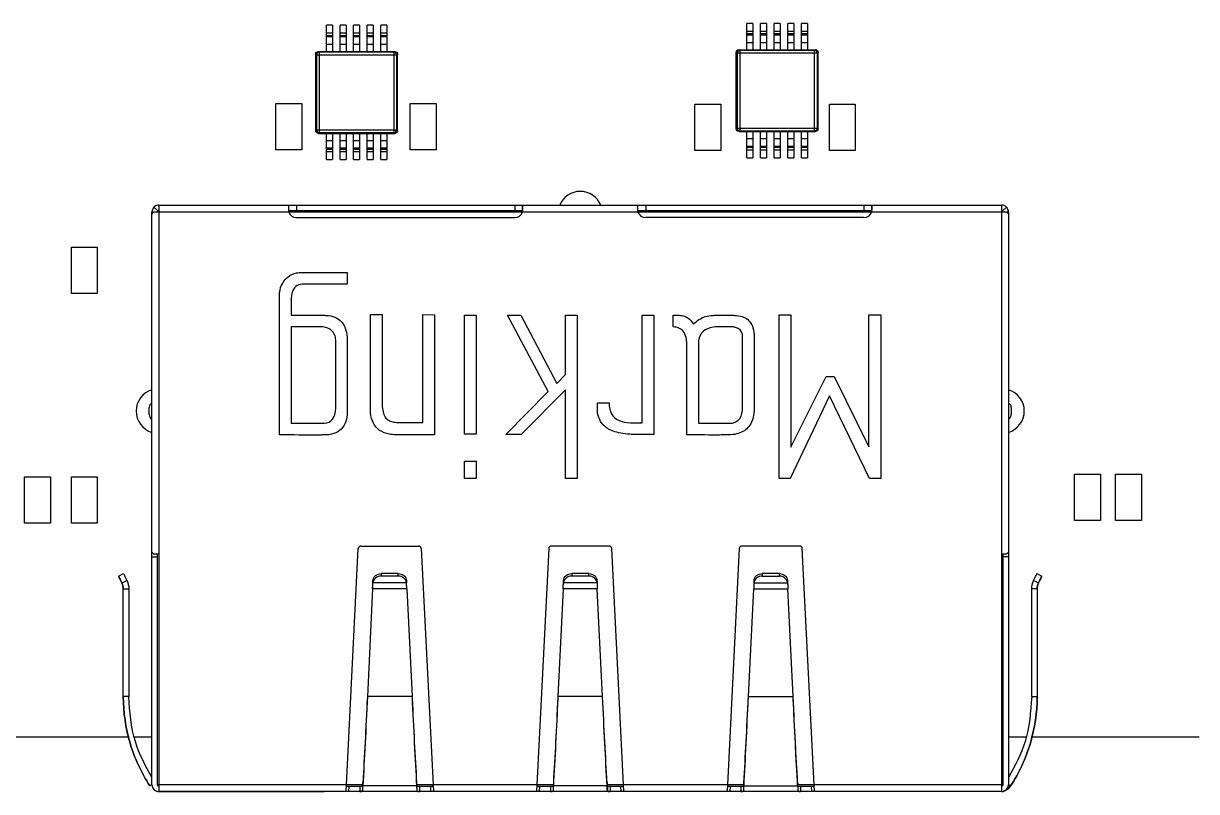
# Model space of a CAD drawing. Header units: millimetres. Extents: x 0 to 160, y -2 to 126.
# Drawn here: x 35.59 to 78.59, y -2 to 26.16 of the extents above; entities that cross this region are included whole.
import ezdxf

# ---------------------------------------------------------------- set-up
doc = ezdxf.new("R2010")
doc.units = ezdxf.units.MM

msp = doc.modelspace()

# ---------------------------------------------------------------- linework, layer by layer
at = {"color": 7, "linetype": 'Continuous', "lineweight": 25}
for p, q in [((46.693, 25.132), (46.693, 26.094)), ((46.913, 26.094), (46.693, 26.094)), ((46.913, 26.094), (46.913, 25.132)), ((47.193, 25.132), (47.193, 26.094)), ((47.413, 26.094), (47.193, 26.094)), ((47.413, 26.094), (47.413, 25.132)), ((47.693, 25.132), (47.693, 26.094)), ((47.913, 26.094), (47.693, 26.094)), ((47.913, 26.094), (47.913, 25.132)), ((48.193, 25.132), (48.193, 26.094)), ((48.413, 26.094), (48.193, 26.094)), ((48.413, 26.094), (48.413, 25.132)), ((48.693, 25.132), (48.693, 26.094)), ((48.913, 26.094), (48.693, 26.094)), ((48.913, 26.094), (48.913, 25.132)), ((62.111, 25.198), (62.111, 26.161)), ((62.331, 26.161), (62.111, 26.161)), ((62.331, 25.867), (62.111, 25.867)), ((62.331, 26.161), (62.331, 25.198)), ((62.611, 25.198), (62.611, 26.161)), ((62.831, 26.161), (62.611, 26.161)), ((62.831, 25.867), (62.611, 25.867)), ((62.831, 26.161), (62.831, 25.198)), ((63.111, 25.198), (63.111, 26.161)), ((63.331, 26.161), (63.111, 26.161)), ((63.331, 25.867), (63.111, 25.867)), ((63.331, 26.161), (63.331, 25.198)), ((63.611, 25.198), (63.611, 26.161)), ((63.831, 26.161), (63.611, 26.161)), ((63.831, 25.867), (63.611, 25.867)), ((63.831, 26.161), (63.831, 25.198)), ((64.111, 25.198), (64.111, 26.161)), ((64.331, 26.161), (64.111, 26.161)), ((64.331, 25.867), (64.111, 25.867)), ((64.331, 26.161), (64.331, 25.198)), ((46.913, 25.8), (46.693, 25.8)), ((46.913, 25.709), (46.693, 25.709)), ((46.693, 25.678), (46.913, 25.678)), ((46.693, 25.402), (46.913, 25.402)), ((47.413, 25.8), (47.193, 25.8)), ((47.413, 25.709), (47.193, 25.709)), ((47.193, 25.678), (47.413, 25.678)), ((47.193, 25.402), (47.413, 25.402)), ((47.913, 25.8), (47.693, 25.8)), ((47.913, 25.709), (47.693, 25.709)), ((47.693, 25.678), (47.913, 25.678)), ((47.693, 25.402), (47.913, 25.402)), ((48.413, 25.8), (48.193, 25.8)), ((48.413, 25.709), (48.193, 25.709)), ((48.193, 25.678), (48.413, 25.678)), ((48.193, 25.402), (48.413, 25.402)), ((48.913, 25.8), (48.693, 25.8)), ((48.913, 25.709), (48.693, 25.709)), ((48.693, 25.678), (48.913, 25.678)), ((48.693, 25.402), (48.913, 25.402)), ((62.331, 25.775), (62.111, 25.775)), ((62.111, 25.744), (62.331, 25.744)), ((62.111, 25.468), (62.331, 25.468)), ((62.831, 25.775), (62.611, 25.775)), ((62.611, 25.744), (62.831, 25.744)), ((62.611, 25.468), (62.831, 25.468)), ((63.331, 25.775), (63.111, 25.775)), ((63.111, 25.744), (63.331, 25.744)), ((63.111, 25.468), (63.331, 25.468)), ((63.831, 25.775), (63.611, 25.775)), ((63.611, 25.744), (63.831, 25.744)), ((63.611, 25.468), (63.831, 25.468)), ((64.331, 25.775), (64.111, 25.775)), ((64.111, 25.744), (64.331, 25.744)), ((64.111, 25.468), (64.331, 25.468)), ((46.303, 25.032), (46.331, 25.004)), ((46.303, 22.232), (46.303, 25.032)), ((49.275, 25.004), (46.331, 25.004)), ((46.331, 25.004), (46.331, 22.259)), ((46.402, 25.132), (46.43, 25.104)), ((46.403, 25.132), (49.203, 25.132)), ((46.43, 25.104), (46.43, 22.16)), ((49.175, 25.104), (46.43, 25.104)), ((49.203, 25.132), (49.175, 25.104)), ((49.175, 22.16), (49.175, 25.104)), ((49.303, 25.032), (49.275, 25.004)), ((49.275, 22.259), (49.275, 25.004)), ((49.303, 22.232), (49.303, 25.032)), ((61.721, 25.099), (61.749, 25.071)), ((61.721, 22.298), (61.721, 25.098)), ((64.693, 25.071), (61.749, 25.071)), ((61.749, 25.071), (61.749, 22.326)), ((61.82, 25.198), (61.848, 25.17)), ((61.821, 25.198), (64.621, 25.198)), ((61.848, 25.17), (61.848, 22.226)), ((64.593, 25.17), (61.848, 25.17)), ((64.621, 25.198), (64.593, 25.17)), ((64.593, 22.226), (64.593, 25.17)), ((64.721, 25.099), (64.693, 25.071)), ((64.693, 22.326), (64.693, 25.071)), ((64.721, 22.298), (64.721, 25.098)), ((44.839, 21.527), (44.839, 23.227)), ((44.839, 23.227), (45.789, 23.227)), ((45.789, 23.227), (45.789, 21.527)), ((49.766, 21.527), (49.766, 23.227)), ((49.766, 23.227), (50.716, 23.227)), ((50.716, 23.227), (50.716, 21.527)), ((60.206, 21.498), (60.206, 23.198)), ((60.206, 23.198), (61.156, 23.198)), ((61.156, 23.198), (61.156, 21.498)), ((65.134, 23.198), (66.084, 23.198)), ((65.134, 21.498), (65.134, 23.198)), ((66.084, 23.198), (66.084, 21.498)), ((46.303, 22.231), (46.331, 22.259)), ((46.331, 22.259), (49.275, 22.259)), ((46.402, 22.132), (46.43, 22.16)), ((46.403, 22.132), (49.203, 22.132)), ((46.43, 22.16), (49.175, 22.16)), ((46.693, 21.169), (46.693, 22.132)), ((46.913, 22.132), (46.913, 21.169)), ((47.193, 21.169), (47.193, 22.132)), ((47.413, 22.132), (47.413, 21.169)), ((47.693, 21.169), (47.693, 22.132)), ((47.913, 22.132), (47.913, 21.169)), ((48.193, 21.169), (48.193, 22.132)), ((48.413, 22.132), (48.413, 21.169)), ((48.693, 21.169), (48.693, 22.132)), ((48.913, 22.132), (48.913, 21.169)), ((49.203, 22.132), (49.175, 22.16)), ((49.303, 22.231), (49.275, 22.259)), ((61.721, 22.298), (61.749, 22.326)), ((61.749, 22.326), (64.693, 22.326)), ((61.82, 22.198), (61.848, 22.226)), ((61.821, 22.198), (64.621, 22.198)), ((61.848, 22.226), (64.593, 22.226)), ((62.111, 21.236), (62.111, 22.198)), ((62.331, 22.198), (62.331, 21.236)), ((62.611, 21.236), (62.611, 22.198)), ((62.831, 22.198), (62.831, 21.236)), ((63.111, 21.236), (63.111, 22.198)), ((63.331, 22.198), (63.331, 21.236)), ((63.611, 21.236), (63.611, 22.198)), ((63.831, 22.198), (63.831, 21.236)), ((64.111, 21.236), (64.111, 22.198)), ((64.331, 22.198), (64.331, 21.236)), ((64.621, 22.198), (64.593, 22.226)), ((64.721, 22.298), (64.693, 22.326)), ((45.789, 21.527), (44.839, 21.527)), ((46.913, 21.862), (46.693, 21.862)), ((46.913, 21.586), (46.693, 21.586)), ((46.693, 21.555), (46.913, 21.555)), ((47.413, 21.862), (47.193, 21.862)), ((47.413, 21.586), (47.193, 21.586)), ((47.193, 21.555), (47.413, 21.555)), ((47.913, 21.862), (47.693, 21.862)), ((47.913, 21.586), (47.693, 21.586)), ((47.693, 21.555), (47.913, 21.555)), ((48.413, 21.862), (48.193, 21.862)), ((48.413, 21.586), (48.193, 21.586)), ((48.193, 21.555), (48.413, 21.555)), ((48.913, 21.862), (48.693, 21.862)), ((48.913, 21.586), (48.693, 21.586)), ((48.693, 21.555), (48.913, 21.555)), ((50.716, 21.527), (49.766, 21.527)), ((62.331, 21.928), (62.111, 21.928)), ((62.331, 21.652), (62.111, 21.652)), ((62.111, 21.621), (62.331, 21.621)), ((62.111, 21.53), (62.331, 21.53)), ((62.831, 21.928), (62.611, 21.928)), ((62.831, 21.652), (62.611, 21.652)), ((62.611, 21.621), (62.831, 21.621)), ((62.611, 21.53), (62.831, 21.53)), ((63.331, 21.928), (63.111, 21.928)), ((63.331, 21.652), (63.111, 21.652)), ((63.111, 21.621), (63.331, 21.621)), ((63.111, 21.53), (63.331, 21.53)), ((63.831, 21.928), (63.611, 21.928)), ((63.831, 21.652), (63.611, 21.652)), ((63.611, 21.621), (63.831, 21.621)), ((63.611, 21.53), (63.831, 21.53)), ((64.331, 21.928), (64.111, 21.928)), ((64.331, 21.652), (64.111, 21.652)), ((64.111, 21.621), (64.331, 21.621)), ((64.111, 21.53), (64.331, 21.53)), ((46.693, 21.463), (46.913, 21.463)), ((46.693, 21.169), (46.913, 21.169)), ((47.193, 21.463), (47.413, 21.463)), ((47.193, 21.169), (47.413, 21.169)), ((47.693, 21.463), (47.913, 21.463)), ((47.693, 21.169), (47.913, 21.169)), ((48.193, 21.463), (48.413, 21.463)), ((48.193, 21.169), (48.413, 21.169)), ((48.693, 21.463), (48.913, 21.463)), ((48.693, 21.169), (48.913, 21.169)), ((61.156, 21.498), (60.206, 21.498)), ((62.111, 21.236), (62.331, 21.236)), ((62.611, 21.236), (62.831, 21.236)), ((63.111, 21.236), (63.331, 21.236)), ((63.611, 21.236), (63.831, 21.236)), ((64.111, 21.236), (64.331, 21.236)), ((66.084, 21.498), (65.134, 21.498)), ((40.373, 19.427), (40.515, 19.285)), ((40.55, 19.5), (40.55, -2)), ((40.55, 19.5), (71.45, 19.5)), ((45.314, 19.3), (45.314, 19.5)), ((45.6, 19.5), (45.6, 19.3)), ((53.6, 19.5), (53.6, 19.3)), ((53.886, 19.3), (53.886, 19.5)), ((58.114, 19.3), (58.114, 19.5)), ((58.4, 19.5), (58.4, 19.3)), ((66.4, 19.5), (66.4, 19.3)), ((66.686, 19.3), (66.686, 19.5)), ((71.45, -2), (71.45, 19.5)), ((71.485, 19.285), (71.627, 19.427)), ((40.3, 19.25), (71.7, 19.25)), ((40.3, -1.75), (40.3, 19.25)), ((45.309, 19.3), (53.892, 19.3)), ((45.6, 19.041), (53.6, 19.041)), ((58.109, 19.3), (66.685, 19.3)), ((66.4, 19.041), (58.4, 19.041)), ((71.7, 19.25), (71.7, -1.75)), ((37.346, 16.256), (37.346, 17.956)), ((37.346, 17.956), (38.296, 17.956)), ((38.296, 17.956), (38.296, 16.256)), ((47.461, 17.027), (47.461, 16.605)), ((45.811, 16.605), (45.686, 16.582)), ((47.461, 16.605), (45.811, 16.605)), ((38.296, 16.256), (37.346, 16.256)), ((44.976, 11.073), (44.976, 16.197)), ((48.31, 15.492), (48.737, 15.492)), ((50.225, 15.492), (50.652, 15.483)), ((50.225, 11.532), (50.225, 15.492)), ((50.652, 15.483), (50.652, 11.073)), ((51.76, 15.46), (52.186, 15.46)), ((51.76, 11.101), (51.76, 15.46)), ((52.186, 15.46), (52.186, 11.101)), ((53.336, 15.46), (53.818, 15.46)), ((54.82, 12.664), (53.336, 15.46)), ((53.818, 15.46), (55.14, 12.965)), ((55.46, 15.46), (55.882, 15.46)), ((55.46, 13.285), (55.46, 15.46)), ((55.882, 15.46), (55.882, 9.473)), ((58.27, 15.46), (58.696, 15.46)), ((58.27, 11.518), (58.27, 15.46)), ((58.696, 15.46), (58.696, 11.092)), ((59.401, 15.033), (59.401, 15.46)), ((63.291, 15.473), (63.718, 15.473)), ((63.291, 9.473), (63.291, 15.473)), ((63.718, 15.473), (63.718, 10.628)), ((66.584, 15.473), (67.024, 15.473)), ((66.584, 10.633), (66.584, 15.473)), ((67.024, 15.473), (67.024, 9.473)), ((45.407, 15.033), (45.407, 11.5)), ((60.333, 14.416), (60.333, 11.5)), ((55.14, 12.965), (55.46, 13.285)), ((63.718, 10.628), (65.012, 13.211)), ((65.012, 13.211), (65.304, 13.211)), ((65.304, 13.211), (66.584, 10.633)), ((53.276, 11.092), (54.82, 12.664)), ((55.46, 12.728), (53.832, 11.092)), ((55.46, 9.473), (55.46, 12.728)), ((65.137, 12.511), (63.695, 9.483)), ((66.607, 9.473), (65.137, 12.511)), ((40.2, 11.823), (40.2, 12.077)), ((56.638, 12.246), (57.06, 12.246)), ((56.638, 11.871), (56.638, 12.246)), ((71.8, 12.077), (71.8, 11.823)), ((52.186, 11.101), (51.76, 11.101)), ((53.832, 11.092), (53.276, 11.092)), ((51.76, 10.109), (52.186, 10.109)), ((51.76, 9.473), (51.76, 10.109)), ((52.186, 10.109), (52.186, 9.473)), ((35.625, 9.537), (36.575, 9.537)), ((35.625, 7.837), (35.625, 9.537)), ((36.575, 9.537), (36.575, 7.837)), ((37.346, 7.837), (37.346, 9.537)), ((37.346, 9.537), (38.296, 9.537)), ((38.296, 9.537), (38.296, 7.837)), ((52.186, 9.473), (51.76, 9.473)), ((55.882, 9.473), (55.46, 9.473)), ((63.695, 9.483), (63.291, 9.473)), ((67.024, 9.473), (66.607, 9.473)), ((74.125, 7.938), (74.125, 9.638)), ((74.125, 9.638), (75.075, 9.638)), ((75.075, 9.638), (75.075, 7.938)), ((75.623, 7.938), (75.623, 9.638)), ((75.623, 9.638), (76.573, 9.638)), ((76.573, 9.638), (76.573, 7.938)), ((36.575, 7.837), (35.625, 7.837)), ((38.296, 7.837), (37.346, 7.837)), ((75.075, 7.938), (74.125, 7.938)), ((76.573, 7.938), (75.623, 7.938)), ((47.415, -1.995), (47.86, 6.905)), ((47.96, 7), (50.07, 7)), ((50.17, 6.905), (50.615, -1.995)), ((54.845, 6.905), (54.4, -1.995)), ((57.055, 7), (54.945, 7)), ((57.6, -1.995), (57.155, 6.905)), ((61.83, 6.905), (61.385, -1.995)), ((64.04, 7), (61.93, 7)), ((64.585, -1.995), (64.14, 6.905)), ((40.3, 6.609), (40.5, 6.609)), ((40.55, 6.7), (40.373, 6.7)), ((40.5, -1.75), (40.5, 6.7)), ((71.627, 6.7), (71.45, 6.7)), ((71.5, -1.75), (71.5, 6.7)), ((71.7, 6.609), (71.5, 6.609)), ((39.077, 5.901), (39.256, 5.989)), ((39.077, 5.901), (39.077, 5.901)), ((39.199, 5.649), (39.199, 5.649)), ((39.199, 5.649), (39.199, 5.649)), ((49.629, 5.649), (48.401, 5.649)), ((49.329, 5.989), (48.701, 5.989)), ((49.329, 5.901), (48.701, 5.901)), ((56.614, 5.649), (55.386, 5.649)), ((56.314, 5.989), (55.686, 5.989)), ((56.314, 5.901), (55.686, 5.901)), ((62.371, 5.649), (63.599, 5.649)), ((63.299, 5.989), (62.671, 5.989)), ((62.671, 5.901), (63.299, 5.901)), ((72.744, 5.989), (72.923, 5.901)), ((72.801, 5.649), (72.801, 5.649)), ((72.801, 5.649), (72.801, 5.649)), ((72.923, 5.901), (72.923, 5.901)), ((39.25, 5.43), (39.45, 5.43)), ((39.25, 1.48), (39.25, 5.43)), ((39.45, 5.43), (39.45, 1.48)), ((48.389, 5.43), (48.196, 1.48)), ((49.641, 5.43), (48.389, 5.43)), ((49.641, 5.43), (49.834, 1.48)), ((55.374, 5.43), (55.181, 1.48)), ((56.626, 5.43), (55.374, 5.43)), ((56.819, 1.48), (56.626, 5.43)), ((62.166, 1.48), (62.359, 5.43)), ((62.359, 5.43), (63.611, 5.43)), ((63.804, 1.48), (63.611, 5.43)), ((72.55, 1.48), (72.55, 5.43)), ((72.75, 5.43), (72.55, 5.43)), ((72.75, 5.43), (72.75, 1.48)), ((39.45, 1.48), (39.25, 1.48)), ((49.834, 1.48), (48.196, 1.48)), ((56.819, 1.48), (55.181, 1.48)), ((62.166, 1.48), (63.804, 1.48)), ((72.55, 1.48), (72.75, 1.48)), ((33.818, 0), (39.465, 0)), ((39.665, 0), (40.3, 0)), ((71.7, 0), (72.335, 0)), ((72.535, 0), (78.69, 0)), ((48.03, -1.686), (48.03, -1.796)), ((50, -1.686), (50, -1.796)), ((55.015, -1.686), (55.015, -1.796)), ((56.985, -1.686), (56.985, -1.796)), ((62, -1.686), (62, -1.796)), ((63.97, -1.686), (63.97, -1.796)), ((40.3, -1.746), (40.223, -1.796)), ((40.223, -1.796), (40.223, -1.796)), ((48.025, -1.75), (40.5, -1.75)), ((71.45, -2), (40.55, -2)), ((40.55, -2), (46.615, -2)), ((47.438, -1.8), (48.012, -1.8)), ((47.515, -2), (47.525, -1.8)), ((47.92, -1.8), (47.92, -2)), ((48.02, -1.793), (48.02, -1.98)), ((50, -1.796), (48.03, -1.796)), ((55.01, -1.75), (50.005, -1.75)), ((50.01, -1.793), (50.01, -1.98)), ((50.018, -1.8), (50.592, -1.8)), ((50.11, -1.8), (50.11, -2)), ((50.505, -1.8), (50.515, -2)), ((60.585, -2), (51.415, -2)), ((54.423, -1.8), (54.997, -1.8)), ((54.51, -1.8), (54.5, -2)), ((54.905, -1.8), (54.905, -2)), ((55.005, -1.793), (55.005, -1.98)), ((56.985, -1.796), (55.015, -1.796)), ((61.995, -1.75), (56.99, -1.75)), ((56.995, -1.793), (56.995, -1.98)), ((57.003, -1.8), (57.577, -1.8)), ((57.095, -1.8), (57.095, -2)), ((57.5, -2), (57.49, -1.8)), ((61.408, -1.8), (61.982, -1.8)), ((61.495, -1.8), (61.485, -2)), ((61.89, -1.8), (61.89, -2)), ((61.99, -1.793), (61.99, -1.98)), ((62, -1.796), (63.97, -1.796)), ((71.5, -1.75), (63.975, -1.75)), ((63.98, -1.793), (63.98, -1.98)), ((63.988, -1.8), (64.562, -1.8)), ((64.08, -1.8), (64.08, -2)), ((64.485, -2), (64.475, -1.8)), ((71.45, -2), (65.385, -2)), ((71.7, -1.746), (71.777, -1.796)), ((71.777, -1.796), (71.777, -1.796))]:
    msp.add_line(p, q, dxfattribs=at)
at = {"color": 7, "linetype": 'Continuous', "lineweight": 25, "flags": 128}
for points in [[(48.701, 5.989), (48.701, 5.94), (48.701, 5.901)], [(49.329, 5.901), (49.329, 5.95), (49.329, 5.989)], [(55.686, 5.989), (55.686, 5.94), (55.686, 5.901)], [(56.314, 5.901), (56.314, 5.95), (56.314, 5.989)], [(62.671, 5.989), (62.671, 5.94), (62.671, 5.901)], [(63.299, 5.901), (63.299, 5.95), (63.299, 5.989)]]:
    msp.add_lwpolyline(points, dxfattribs=at)
at = {"color": 7, "linetype": 'Continuous', "lineweight": 25}
for centre, radius, start, end in [((46.431, 25.003), 0.101, 90.5081, 179.4919), ((49.174, 25.003), 0.101, 0.5081, 89.4919), ((61.849, 25.07), 0.101, 90.5081, 179.4919), ((64.592, 25.07), 0.101, 0.5081, 89.4919), ((46.431, 22.26), 0.101, 180.5081, 269.4919), ((49.174, 22.26), 0.101, 270.5081, 359.4919), ((61.849, 22.327), 0.101, 180.5081, 269.4919), ((64.592, 22.327), 0.101, 270.5081, 359.4919), ((56, 19.19), 0.815, 22.3632, 157.6368), ((40.55, 19.25), 0.25, 90, 135), ((71.45, 19.25), 0.25, 45, 90), ((40.55, 19.25), 0.05, 90, 180), ((40.55, 19.25), 0.05, 90, 135), ((45.6, 19.341), 0.3, 197.6792, 270), ((53.6, 19.341), 0.3, 270, 342.3208), ((58.4, 19.341), 0.3, 197.6792, 270), ((66.4, 19.341), 0.3, 270, 342.3208), ((71.45, 19.25), 0.05, 45, 90), ((71.45, 19.25), 0.05, 0, 90), ((40.535, 11.95), 0.815, 106.7513, 253.2487), ((71.465, 11.95), 0.815, 286.7662, 73.2338), ((40.4, 12.077), 0.2, 120, 180), ((71.6, 12.077), 0.2, 0, 60), ((40.4, 11.823), 0.2, 180, 240), ((40.4, 11.823), 0.2, 180, 240), ((71.6, 11.823), 0.2, 300, 0), ((71.6, 11.823), 0.2, 300, 0), ((47.96, 6.9), 0.1, 90, 177.1376), ((47.96, 6.9), 0.1, 90, 177.1376), ((50.07, 6.9), 0.1, 2.8624, 90), ((50.07, 6.9), 0.1, 2.8624, 90), ((54.945, 6.9), 0.1, 90, 177.1376), ((54.945, 6.9), 0.1, 90, 177.1376), ((57.055, 6.9), 0.1, 2.8624, 90), ((57.055, 6.9), 0.1, 2.8624, 90), ((61.93, 6.9), 0.1, 90, 177.1376), ((61.93, 6.9), 0.1, 90, 177.1376), ((64.04, 6.9), 0.1, 2.8624, 90), ((64.04, 6.9), 0.1, 2.8624, 90), ((40.55, -1.75), 0.25, 180, 258.463), ((40.55, -1.75), 0.25, 180, 270), ((40.55, -1.75), 0.05, 180, 270), ((71.45, -1.75), 0.25, 270, 0), ((71.45, -1.75), 0.05, 270, 0), ((71.45, -1.75), 0.25, 281.537, 0)]:
    msp.add_arc(centre, radius, start, end, dxfattribs=at)
for points, knots in [([(46.303, 25.032), (46.303, 25.058), (46.314, 25.084), (46.35, 25.121), (46.376, 25.132), (46.402, 25.132)], [0, 0, 0, 0, 0.5, 0.5, 1, 1, 1, 1]), ([(49.203, 25.132), (49.229, 25.132), (49.255, 25.121), (49.292, 25.084), (49.303, 25.058), (49.303, 25.032)], [0, 0, 0, 0, 0.5, 0.5, 1, 1, 1, 1]), ([(61.721, 25.099), (61.721, 25.125), (61.731, 25.151), (61.768, 25.187), (61.794, 25.198), (61.82, 25.198)], [0, 0, 0, 0, 0.5, 0.5, 1, 1, 1, 1]), ([(64.621, 25.198), (64.647, 25.198), (64.673, 25.187), (64.71, 25.151), (64.721, 25.125), (64.721, 25.099)], [0, 0, 0, 0, 0.5, 0.5, 1, 1, 1, 1]), ([(46.402, 22.132), (46.376, 22.132), (46.35, 22.143), (46.314, 22.179), (46.303, 22.205), (46.303, 22.231)], [0, 0, 0, 0, 0.5, 0.5, 1, 1, 1, 1]), ([(49.303, 22.231), (49.303, 22.205), (49.292, 22.179), (49.255, 22.143), (49.229, 22.132), (49.203, 22.132)], [0, 0, 0, 0, 0.5, 0.5, 1, 1, 1, 1]), ([(61.82, 22.198), (61.794, 22.198), (61.768, 22.209), (61.731, 22.246), (61.721, 22.272), (61.721, 22.298)], [0, 0, 0, 0, 0.5, 0.5, 1, 1, 1, 1]), ([(64.721, 22.298), (64.721, 22.272), (64.71, 22.246), (64.673, 22.209), (64.647, 22.198), (64.621, 22.198)], [0, 0, 0, 0, 0.5, 0.5, 1, 1, 1, 1]), ([(45.314, 19.5), (45.305, 19.5), (45.3, 19.474), (45.3, 19.38), (45.305, 19.314), (45.314, 19.25)], [0, 0, 0, 0, 0.5, 0.5, 1, 1, 1, 1]), ([(53.886, 19.25), (53.895, 19.314), (53.9, 19.38), (53.9, 19.474), (53.895, 19.5), (53.886, 19.5)], [0, 0, 0, 0, 0.5, 0.5, 1, 1, 1, 1]), ([(58.114, 19.5), (58.105, 19.5), (58.1, 19.474), (58.1, 19.38), (58.105, 19.314), (58.114, 19.25)], [0, 0, 0, 0, 0.5, 0.5, 1, 1, 1, 1]), ([(66.686, 19.25), (66.695, 19.314), (66.7, 19.38), (66.7, 19.474), (66.695, 19.5), (66.686, 19.5)], [0, 0, 0, 0, 0.5, 0.5, 1, 1, 1, 1]), ([(44.976, 16.197), (44.976, 16.328), (45.012, 16.509), (45.106, 16.67), (45.183, 16.772), (45.228, 16.821), (45.37, 16.941), (45.478, 16.991), (45.659, 17.025), (45.725, 17.027), (45.849, 17.027), (46.407, 17.027), (46.965, 17.027), (47.461, 17.027)], [0, 0, 0, 0, 0.125, 0.1875, 0.1875, 0.25, 0.25, 0.375, 0.375, 0.4375, 0.4375, 0.5, 1, 1, 1, 1]), ([(44.976, 16.197), (44.976, 16.328), (45.012, 16.509), (45.106, 16.67), (45.183, 16.772), (45.228, 16.821), (45.37, 16.941), (45.478, 16.991), (45.659, 17.025), (45.725, 17.027), (45.849, 17.027), (46.407, 17.027), (46.965, 17.027), (47.461, 17.027)], [0, 0, 0, 0, 0.125, 0.1875, 0.1875, 0.25, 0.25, 0.375, 0.375, 0.4375, 0.4375, 0.5, 1, 1, 1, 1]), ([(45.686, 16.582), (45.512, 16.51), (45.416, 16.345), (45.398, 16.061), (45.398, 16.024), (45.398, 15.973), (45.398, 15.896), (45.398, 15.716), (45.398, 15.562), (45.398, 15.46)], [0, 0, 0, 0, 0.5, 0.5, 0.5625, 0.5625, 0.625, 0.75, 1, 1, 1, 1]), ([(50.652, 11.073), (50.385, 11.073), (49.986, 11.073), (49.553, 11.073), (49.378, 11.073), (49.336, 11.073), (49.32, 11.073), (49.308, 11.073), (49.276, 11.074), (49.172, 11.077), (48.773, 11.122), (48.428, 11.357), (48.319, 11.768), (48.31, 11.956), (48.31, 12.014), (48.31, 12.03), (48.31, 12.064), (48.31, 12.147), (48.31, 13.295), (48.31, 14.427), (48.31, 15.492)], [0, 0, 0, 0, 0.125, 0.1875, 0.203125, 0.207031, 0.207031, 0.210938, 0.210938, 0.21875, 0.25, 0.375, 0.4375, 0.453125, 0.453125, 0.460938, 0.460938, 0.46875, 0.5, 1, 1, 1, 1]), ([(48.737, 15.492), (48.737, 14.854), (48.737, 13.897), (48.737, 12.86), (48.737, 12.421), (48.737, 12.301), (48.737, 12.251), (48.737, 12.237), (48.737, 12.212), (48.738, 12.175), (48.75, 11.948), (48.801, 11.787), (48.876, 11.69)], [0, 0, 0, 0, 0.5, 0.75, 0.8125, 0.84375, 0.84375, 0.851563, 0.851563, 0.859375, 0.875, 1, 1, 1, 1]), ([(45.398, 15.46), (45.61, 15.46), (45.927, 15.46), (46.297, 15.46), (46.482, 15.46), (46.562, 15.46), (46.601, 15.46), (46.615, 15.46), (46.647, 15.459), (46.914, 15.451), (47.161, 15.347), (47.316, 15.133), (47.347, 15.076), (47.356, 15.058), (47.357, 15.056), (47.361, 15.048), (47.37, 15.028), (47.408, 14.932), (47.441, 14.79), (47.461, 14.643)], [0, 0, 0, 0, 0.25, 0.375, 0.4375, 0.46875, 0.46875, 0.484375, 0.484375, 0.5, 0.75, 0.8125, 0.828125, 0.828125, 0.835938, 0.835938, 0.84375, 0.875, 1, 1, 1, 1]), ([(45.398, 15.46), (45.61, 15.46), (45.927, 15.46), (46.297, 15.46), (46.482, 15.46), (46.562, 15.46), (46.601, 15.46), (46.615, 15.46), (46.647, 15.459), (46.914, 15.451), (47.161, 15.347), (47.316, 15.133), (47.347, 15.076), (47.356, 15.058), (47.357, 15.056), (47.361, 15.048), (47.37, 15.028), (47.408, 14.932), (47.441, 14.79), (47.461, 14.643)], [0, 0, 0, 0, 0.25, 0.375, 0.4375, 0.46875, 0.46875, 0.484375, 0.484375, 0.5, 0.75, 0.8125, 0.828125, 0.828125, 0.835938, 0.835938, 0.84375, 0.875, 1, 1, 1, 1]), ([(59.401, 15.46), (59.475, 15.46), (59.548, 15.46), (59.658, 15.46), (59.693, 15.459), (59.759, 15.449), (59.921, 15.408), (60.06, 15.283), (60.157, 15.13)], [0, 0, 0, 0, 0.25, 0.25, 0.375, 0.375, 0.5, 1, 1, 1, 1]), ([(59.401, 15.46), (59.475, 15.46), (59.548, 15.46), (59.658, 15.46), (59.693, 15.459), (59.759, 15.449), (59.921, 15.408), (60.06, 15.283), (60.157, 15.13)], [0, 0, 0, 0, 0.25, 0.25, 0.375, 0.375, 0.5, 1, 1, 1, 1]), ([(60.157, 15.13), (60.276, 15.266), (60.489, 15.408), (60.757, 15.454), (60.877, 15.459), (60.902, 15.46), (60.947, 15.46), (61.013, 15.46), (61.168, 15.46), (61.345, 15.46), (61.478, 15.46), (61.567, 15.46), (61.608, 15.46), (61.863, 15.455), (62.185, 15.35), (62.351, 15.017), (62.376, 14.746), (62.378, 14.676), (62.378, 14.648), (62.378, 14.636), (62.378, 14.603), (62.378, 14.492), (62.378, 14.027), (62.378, 13.23), (62.378, 12.499), (62.378, 12.122), (62.378, 12.078), (62.378, 12.049), (62.375, 11.968), (62.364, 11.814), (62.29, 11.502), (62.052, 11.194), (61.699, 11.086), (61.467, 11.074), (61.428, 11.073), (61.413, 11.073), (61.39, 11.073), (61.335, 11.073), (61.191, 11.072), (60.704, 11.071), (60.261, 11.073), (59.907, 11.073)], [0, 0, 0, 0, 0.0625, 0.09375, 0.09375, 0.101563, 0.101563, 0.109375, 0.125, 0.15625, 0.171875, 0.171875, 0.1875, 0.1875, 0.25, 0.3125, 0.328125, 0.332031, 0.332031, 0.335937, 0.335937, 0.34375, 0.375, 0.5, 0.625, 0.632812, 0.632812, 0.640625, 0.640625, 0.65625, 0.6875, 0.75, 0.8125, 0.820312, 0.820312, 0.824219, 0.824219, 0.828125, 0.84375, 0.875, 1, 1, 1, 1]), ([(47.461, 14.643), (47.461, 14.166), (47.461, 13.45), (47.461, 12.615), (47.461, 12.227), (47.461, 12.063), (47.461, 12.011), (47.461, 11.989), (47.461, 11.974), (47.461, 11.964), (47.461, 11.88), (47.435, 11.527), (47.24, 11.204), (46.911, 11.099), (46.72, 11.075), (46.647, 11.073), (46.527, 11.072), (45.99, 11.069), (45.453, 11.073), (44.976, 11.073)], [0, 0, 0, 0, 0.25, 0.375, 0.4375, 0.453125, 0.460937, 0.464844, 0.464844, 0.46875, 0.46875, 0.5, 0.625, 0.6875, 0.6875, 0.71875, 0.71875, 0.75, 1, 1, 1, 1]), ([(45.407, 11.5), (45.673, 11.5), (46.006, 11.5), (46.371, 11.5), (46.488, 11.5), (46.538, 11.5), (46.571, 11.5), (46.59, 11.5), (46.747, 11.511), (46.956, 11.613), (47.031, 11.881), (47.035, 12.068), (47.035, 12.082), (47.035, 12.099), (47.035, 12.123), (47.035, 12.182), (47.035, 12.298), (47.035, 12.664), (47.035, 13.262), (47.035, 13.927), (47.035, 14.326), (47.035, 14.492), (47.035, 14.523), (47.034, 14.596), (47.023, 14.7), (46.982, 14.788), (46.903, 14.89), (46.85, 14.934), (46.739, 14.998), (46.678, 15.019), (46.576, 15.032), (46.539, 15.033), (46.472, 15.033), (46.372, 15.033), (46.006, 15.033), (45.674, 15.033), (45.407, 15.033)], [0, 0, 0, 0, 0.125, 0.15625, 0.171875, 0.179688, 0.179688, 0.1875, 0.1875, 0.25, 0.3125, 0.3125, 0.316406, 0.316406, 0.320312, 0.328125, 0.34375, 0.375, 0.5, 0.625, 0.6875, 0.6875, 0.703125, 0.703125, 0.71875, 0.75, 0.75, 0.78125, 0.78125, 0.8125, 0.8125, 0.828125, 0.828125, 0.84375, 0.875, 1, 1, 1, 1]), ([(59.907, 11.073), (59.907, 11.781), (59.907, 12.843), (59.907, 13.905), (59.907, 14.304), (59.907, 14.342), (59.905, 14.462), (59.891, 14.63), (59.792, 14.93), (59.589, 15.033), (59.401, 15.033)], [0, 0, 0, 0, 0.5, 0.75, 0.75, 0.78125, 0.78125, 0.8125, 0.875, 1, 1, 1, 1]), ([(60.333, 11.5), (60.616, 11.5), (60.969, 11.5), (61.322, 11.5), (61.411, 11.5), (61.43, 11.5), (61.47, 11.501), (61.53, 11.504), (61.726, 11.54), (61.89, 11.68), (61.945, 11.914), (61.951, 12.021), (61.951, 12.054), (61.951, 12.067), (61.951, 12.084), (61.951, 12.128), (61.951, 12.314), (61.951, 12.773), (61.951, 13.48), (61.951, 14.116), (61.951, 14.504), (61.951, 14.61), (61.951, 14.681), (61.95, 14.721), (61.92, 14.895), (61.814, 15.005), (61.613, 15.034), (61.546, 15.037), (61.521, 15.038), (61.486, 15.038), (61.397, 15.038), (61.274, 15.038), (61.15, 15.038), (61.097, 15.038), (61.062, 15.038), (61.035, 15.037), (60.922, 15.033), (60.514, 14.979), (60.333, 14.733), (60.333, 14.416)], [0, 0, 0, 0, 0.125, 0.15625, 0.15625, 0.164062, 0.164062, 0.171875, 0.1875, 0.25, 0.28125, 0.289062, 0.289062, 0.292969, 0.292969, 0.296875, 0.3125, 0.375, 0.5, 0.625, 0.65625, 0.671875, 0.671875, 0.6875, 0.6875, 0.75, 0.765625, 0.765625, 0.773437, 0.773437, 0.78125, 0.8125, 0.828125, 0.835937, 0.835937, 0.84375, 0.84375, 0.875, 1, 1, 1, 1]), ([(57.06, 12.246), (57.06, 11.934), (57.234, 11.617), (57.679, 11.523), (57.866, 11.519), (57.888, 11.518), (57.902, 11.518), (57.927, 11.518), (57.979, 11.518), (58.099, 11.518), (58.201, 11.518), (58.27, 11.518)], [0, 0, 0, 0, 0.5, 0.75, 0.765625, 0.765625, 0.78125, 0.78125, 0.8125, 0.875, 1, 1, 1, 1]), ([(57.06, 12.246), (57.06, 11.934), (57.234, 11.617), (57.679, 11.523), (57.866, 11.519), (57.888, 11.518), (57.902, 11.518), (57.927, 11.518), (57.979, 11.518), (58.099, 11.518), (58.201, 11.518), (58.27, 11.518)], [0, 0, 0, 0, 0.5, 0.75, 0.765625, 0.765625, 0.78125, 0.78125, 0.8125, 0.875, 1, 1, 1, 1]), ([(48.876, 11.69), (48.947, 11.615), (49.068, 11.552), (49.228, 11.535), (49.279, 11.532), (49.298, 11.532), (49.327, 11.532), (49.399, 11.532), (49.704, 11.532), (49.993, 11.532), (50.225, 11.532)], [0, 0, 0, 0, 0.25, 0.3125, 0.3125, 0.34375, 0.34375, 0.375, 0.5, 1, 1, 1, 1]), ([(48.876, 11.69), (48.947, 11.615), (49.068, 11.552), (49.228, 11.535), (49.279, 11.532), (49.298, 11.532), (49.327, 11.532), (49.399, 11.532), (49.704, 11.532), (49.993, 11.532), (50.225, 11.532)], [0, 0, 0, 0, 0.25, 0.3125, 0.3125, 0.34375, 0.34375, 0.375, 0.5, 1, 1, 1, 1]), ([(58.696, 11.092), (58.495, 11.092), (58.281, 11.092), (58.067, 11.092), (58.048, 11.092), (58.038, 11.092), (58.022, 11.092), (57.981, 11.092), (57.877, 11.094), (57.665, 11.107), (57.398, 11.147), (57.179, 11.216), (57.05, 11.28), (57, 11.311), (56.968, 11.333), (56.953, 11.343), (56.785, 11.473), (56.687, 11.641), (56.638, 11.871)], [0, 0, 0, 0, 0.25, 0.265625, 0.265625, 0.273437, 0.273437, 0.28125, 0.3125, 0.375, 0.5, 0.625, 0.6875, 0.71875, 0.71875, 0.75, 0.75, 1, 1, 1, 1]), ([(39.199, 5.649), (39.166, 5.717), (39.135, 5.782), (39.09, 5.874), (39.077, 5.901), (39.077, 5.901)], [0, 0, 0, 0, 0.5, 0.5, 1, 1, 1, 1]), ([(39.077, 5.901), (39.077, 5.901), (39.09, 5.874), (39.135, 5.782), (39.166, 5.717), (39.199, 5.649)], [0, 0, 0, 0, 0.5, 0.5, 1, 1, 1, 1]), ([(39.256, 5.989), (39.256, 5.989), (39.269, 5.962), (39.314, 5.87), (39.346, 5.805), (39.379, 5.737)], [0, 0, 0, 0, 0.5, 0.5, 1, 1, 1, 1]), ([(48.389, 5.439), (48.391, 5.488), (48.395, 5.588), (48.399, 5.682), (48.401, 5.73)], [0, 0, 0, 0, 0.485669, 1, 1, 1, 1]), ([(48.401, 5.737), (48.407, 5.805), (48.441, 5.87), (48.551, 5.962), (48.625, 5.989), (48.701, 5.989)], [0, 0, 0, 0, 0.5, 0.5, 1, 1, 1, 1]), ([(48.701, 5.901), (48.625, 5.901), (48.551, 5.874), (48.441, 5.782), (48.406, 5.717), (48.401, 5.649)], [0, 0, 0, 0, 0.5, 0.5, 1, 1, 1, 1]), ([(49.329, 5.989), (49.405, 5.989), (49.479, 5.962), (49.589, 5.87), (49.624, 5.805), (49.629, 5.737)], [0, 0, 0, 0, 0.5, 0.5, 1, 1, 1, 1]), ([(49.629, 5.649), (49.624, 5.717), (49.589, 5.782), (49.48, 5.874), (49.405, 5.901), (49.329, 5.901)], [0, 0, 0, 0, 0.5, 0.5, 1, 1, 1, 1]), ([(49.641, 5.439), (49.639, 5.488), (49.635, 5.588), (49.631, 5.682), (49.629, 5.73)], [0, 0, 0, 0, 0.485669, 1, 1, 1, 1]), ([(55.374, 5.439), (55.376, 5.488), (55.38, 5.588), (55.384, 5.682), (55.386, 5.73)], [0, 0, 0, 0, 0.485669, 1, 1, 1, 1]), ([(55.386, 5.737), (55.392, 5.805), (55.426, 5.87), (55.536, 5.962), (55.61, 5.989), (55.686, 5.989)], [0, 0, 0, 0, 0.5, 0.5, 1, 1, 1, 1]), ([(55.686, 5.901), (55.61, 5.901), (55.536, 5.874), (55.426, 5.782), (55.391, 5.717), (55.386, 5.649)], [0, 0, 0, 0, 0.5, 0.5, 1, 1, 1, 1]), ([(56.314, 5.989), (56.39, 5.989), (56.464, 5.962), (56.574, 5.87), (56.609, 5.805), (56.614, 5.737)], [0, 0, 0, 0, 0.5, 0.5, 1, 1, 1, 1]), ([(56.614, 5.649), (56.609, 5.717), (56.574, 5.782), (56.465, 5.874), (56.39, 5.901), (56.314, 5.901)], [0, 0, 0, 0, 0.5, 0.5, 1, 1, 1, 1]), ([(56.614, 5.73), (56.616, 5.682), (56.62, 5.588), (56.624, 5.488), (56.626, 5.439)], [0, 0, 0, 0, 0.514336, 1, 1, 1, 1]), ([(62.371, 5.737), (62.377, 5.805), (62.411, 5.87), (62.521, 5.962), (62.595, 5.989), (62.671, 5.989)], [0, 0, 0, 0, 0.5, 0.5, 1, 1, 1, 1]), ([(62.671, 5.901), (62.595, 5.901), (62.521, 5.874), (62.411, 5.782), (62.376, 5.717), (62.371, 5.649)], [0, 0, 0, 0, 0.5, 0.5, 1, 1, 1, 1]), ([(63.299, 5.989), (63.375, 5.989), (63.449, 5.962), (63.559, 5.87), (63.594, 5.805), (63.599, 5.737)], [0, 0, 0, 0, 0.5, 0.5, 1, 1, 1, 1]), ([(63.599, 5.649), (63.594, 5.717), (63.559, 5.782), (63.45, 5.874), (63.375, 5.901), (63.299, 5.901)], [0, 0, 0, 0, 0.5, 0.5, 1, 1, 1, 1]), ([(63.599, 5.73), (63.601, 5.682), (63.605, 5.588), (63.609, 5.488), (63.611, 5.439)], [0, 0, 0, 0, 0.5143364, 1, 1, 1, 1]), ([(72.621, 5.737), (72.654, 5.805), (72.686, 5.87), (72.731, 5.962), (72.744, 5.989), (72.744, 5.989)], [0, 0, 0, 0, 0.5, 0.5, 1, 1, 1, 1]), ([(72.923, 5.901), (72.923, 5.901), (72.91, 5.874), (72.865, 5.782), (72.834, 5.717), (72.801, 5.649)], [0, 0, 0, 0, 0.5, 0.5, 1, 1, 1, 1]), ([(72.801, 5.649), (72.834, 5.717), (72.865, 5.782), (72.91, 5.874), (72.923, 5.901), (72.923, 5.901)], [0, 0, 0, 0, 0.5, 0.5, 1, 1, 1, 1]), ([(40.223, -1.796), (39.908, -1.312), (39.663, -0.782), (39.334, 0.325), (39.25, 0.903), (39.25, 1.48)], [0, 0, 0, 0, 0.5, 0.5, 1, 1, 1, 1]), ([(39.25, 1.48), (39.25, 0.903), (39.334, 0.325), (39.663, -0.782), (39.908, -1.312), (40.223, -1.796)], [0, 0, 0, 0, 0.5, 0.5, 1, 1, 1, 1]), ([(40.3, -1.49), (40.066, -1.06), (39.562, -0.135), (39.489, 0.917), (39.45, 1.48)], [0, 0, 0, 0, 0.465394, 1, 1, 1, 1]), ([(48.196, 1.48), (48.168, 0.903), (48.141, 0.325), (48.086, -0.782), (48.058, -1.312), (48.03, -1.796)], [0, 0, 0, 0, 0.5, 0.5, 1, 1, 1, 1]), ([(48.192, 1.41), (48.166, 0.872), (48.112, -0.228), (48.058, -1.193), (48.03, -1.686)], [0, 0, 0, 0, 0.489112, 1, 1, 1, 1]), ([(49.834, 1.48), (49.862, 0.903), (49.889, 0.325), (49.945, -0.782), (49.972, -1.312), (50, -1.796)], [0, 0, 0, 0, 0.5, 0.5, 1, 1, 1, 1]), ([(49.838, 1.41), (49.864, 0.872), (49.918, -0.228), (49.972, -1.193), (50, -1.686)], [0, 0, 0, 0, 0.489098, 1, 1, 1, 1]), ([(55.181, 1.48), (55.153, 0.903), (55.126, 0.325), (55.071, -0.782), (55.043, -1.312), (55.015, -1.796)], [0, 0, 0, 0, 0.5, 0.5, 1, 1, 1, 1]), ([(55.177, 1.41), (55.151, 0.872), (55.097, -0.228), (55.043, -1.193), (55.015, -1.686)], [0, 0, 0, 0, 0.4891117, 1, 1, 1, 1]), ([(56.985, -1.796), (56.957, -1.312), (56.93, -0.782), (56.874, 0.325), (56.847, 0.903), (56.819, 1.48)], [0, 0, 0, 0, 0.5, 0.5, 1, 1, 1, 1]), ([(56.985, -1.686), (56.957, -1.219), (56.93, -0.707), (56.874, 0.364), (56.847, 0.922), (56.819, 1.48)], [0, 0, 0, 0, 0.5, 0.5, 1, 1, 1, 1]), ([(62, -1.796), (62.028, -1.312), (62.056, -0.782), (62.111, 0.325), (62.138, 0.903), (62.166, 1.48)], [0, 0, 0, 0, 0.5, 0.5, 1, 1, 1, 1]), ([(62, -1.686), (62.028, -1.193), (62.082, -0.228), (62.136, 0.872), (62.162, 1.41)], [0, 0, 0, 0, 0.510888, 1, 1, 1, 1]), ([(63.97, -1.796), (63.942, -1.312), (63.915, -0.782), (63.859, 0.325), (63.832, 0.903), (63.804, 1.48)], [0, 0, 0, 0, 0.5, 0.5, 1, 1, 1, 1]), ([(63.97, -1.686), (63.942, -1.193), (63.888, -0.228), (63.834, 0.872), (63.808, 1.41)], [0, 0, 0, 0, 0.510888, 1, 1, 1, 1]), ([(72.55, 1.48), (72.511, 0.917), (72.438, -0.135), (71.934, -1.06), (71.7, -1.49)], [0, 0, 0, 0, 0.5346064, 1, 1, 1, 1]), ([(72.75, 1.48), (72.75, 0.903), (72.666, 0.325), (72.337, -0.782), (72.092, -1.312), (71.777, -1.796)], [0, 0, 0, 0, 0.5, 0.5, 1, 1, 1, 1]), ([(71.777, -1.796), (72.092, -1.312), (72.337, -0.782), (72.666, 0.325), (72.75, 0.903), (72.75, 1.48)], [0, 0, 0, 0, 0.5, 0.5, 1, 1, 1, 1]), ([(48.02, -1.783), (48.022, -1.773), (48.025, -1.752), (48.029, -1.71), (48.03, -1.686)], [0, 0, 0, 0, 0.461025, 1, 1, 1, 1]), ([(50, -1.686), (50.002, -1.71), (50.005, -1.752), (50.008, -1.773), (50.01, -1.783)], [0, 0, 0, 0, 0.538975, 1, 1, 1, 1]), ([(61.99, -1.783), (61.992, -1.773), (61.995, -1.752), (61.999, -1.71), (62, -1.686)], [0, 0, 0, 0, 0.461025, 1, 1, 1, 1]), ([(63.97, -1.686), (63.972, -1.71), (63.975, -1.752), (63.978, -1.773), (63.98, -1.783)], [0, 0, 0, 0, 0.538975, 1, 1, 1, 1]), ([(40.5, -1.995), (40.509, -1.996), (40.526, -1.999), (40.542, -2), (40.55, -2)], [0, 0, 0, 0, 0.50126, 1, 1, 1, 1]), ([(47.428, -2), (47.425, -2), (47.417, -1.999), (47.416, -1.996), (47.415, -1.995)], [0, 0, 0, 0, 0.49874, 1, 1, 1, 1]), ([(47.428, -1.75), (47.427, -1.763), (47.426, -1.777), (47.428, -1.795), (47.432, -1.8), (47.438, -1.8)], [0, 0, 0, 0, 0.5, 0.5, 1, 1, 1, 1]), ([(47.92, -2), (47.945, -2), (47.97, -2), (48.007, -1.996), (48.018, -1.99), (48.02, -1.98)], [0, 0, 0, 0, 0.5, 0.5, 1, 1, 1, 1]), ([(50.01, -1.98), (50.012, -1.99), (50.023, -1.996), (50.06, -2), (50.085, -2), (50.11, -2)], [0, 0, 0, 0, 0.5, 0.5, 1, 1, 1, 1]), ([(50.592, -1.8), (50.598, -1.8), (50.602, -1.795), (50.604, -1.777), (50.603, -1.763), (50.603, -1.75)], [0, 0, 0, 0, 0.5, 0.5, 1, 1, 1, 1]), ([(50.615, -1.995), (50.614, -1.996), (50.613, -1.999), (50.606, -2), (50.602, -2)], [0, 0, 0, 0, 0.50126, 1, 1, 1, 1]), ([(54.413, -2), (54.41, -2), (54.402, -1.999), (54.401, -1.996), (54.4, -1.995)], [0, 0, 0, 0, 0.49874, 1, 1, 1, 1]), ([(54.413, -1.75), (54.412, -1.763), (54.411, -1.777), (54.413, -1.795), (54.417, -1.8), (54.423, -1.8)], [0, 0, 0, 0, 0.5, 0.5, 1, 1, 1, 1]), ([(54.905, -2), (54.93, -2), (54.955, -2), (54.992, -1.996), (55.003, -1.99), (55.005, -1.98)], [0, 0, 0, 0, 0.5, 0.5, 1, 1, 1, 1]), ([(56.995, -1.98), (56.997, -1.99), (57.008, -1.996), (57.045, -2), (57.07, -2), (57.095, -2)], [0, 0, 0, 0, 0.5, 0.5, 1, 1, 1, 1]), ([(57.577, -1.8), (57.583, -1.8), (57.587, -1.795), (57.589, -1.777), (57.588, -1.763), (57.588, -1.75)], [0, 0, 0, 0, 0.5, 0.5, 1, 1, 1, 1]), ([(57.6, -1.995), (57.599, -1.996), (57.598, -1.999), (57.591, -2), (57.587, -2)], [0, 0, 0, 0, 0.50126, 1, 1, 1, 1]), ([(61.398, -2), (61.395, -2), (61.387, -1.999), (61.386, -1.996), (61.385, -1.995)], [0, 0, 0, 0, 0.49874, 1, 1, 1, 1]), ([(61.398, -1.75), (61.397, -1.763), (61.396, -1.777), (61.398, -1.795), (61.402, -1.8), (61.408, -1.8)], [0, 0, 0, 0, 0.5, 0.5, 1, 1, 1, 1]), ([(61.89, -2), (61.915, -2), (61.94, -2), (61.977, -1.996), (61.988, -1.99), (61.99, -1.98)], [0, 0, 0, 0, 0.5, 0.5, 1, 1, 1, 1]), ([(63.98, -1.98), (63.982, -1.99), (63.993, -1.996), (64.03, -2), (64.055, -2), (64.08, -2)], [0, 0, 0, 0, 0.5, 0.5, 1, 1, 1, 1]), ([(64.562, -1.8), (64.568, -1.8), (64.572, -1.795), (64.574, -1.777), (64.573, -1.763), (64.573, -1.75)], [0, 0, 0, 0, 0.5, 0.5, 1, 1, 1, 1]), ([(64.585, -1.995), (64.584, -1.996), (64.583, -1.999), (64.576, -2), (64.572, -2)], [0, 0, 0, 0, 0.50126, 1, 1, 1, 1]), ([(71.45, -2), (71.458, -2), (71.474, -1.999), (71.491, -1.996), (71.5, -1.995)], [0, 0, 0, 0, 0.49874, 1, 1, 1, 1])]:
    msp.add_open_spline(points, degree=3, knots=knots, dxfattribs=at)
for points in [[(46.303, 25.032), (46.303, 25.032), (46.303, 25.032), (46.303, 25.032)], [(46.402, 25.132), (46.403, 25.132), (46.403, 25.132), (46.403, 25.132)], [(46.402, 25.132), (46.403, 25.132), (46.403, 25.132), (46.403, 25.132)], [(49.203, 25.132), (49.203, 25.132), (49.203, 25.132), (49.203, 25.132)], [(49.203, 25.132), (49.203, 25.132), (49.203, 25.132), (49.203, 25.132)], [(49.303, 25.032), (49.303, 25.032), (49.303, 25.032), (49.303, 25.032)], [(61.721, 25.098), (61.721, 25.098), (61.721, 25.098), (61.721, 25.099)], [(61.82, 25.198), (61.82, 25.198), (61.82, 25.198), (61.821, 25.198)], [(61.82, 25.198), (61.82, 25.198), (61.82, 25.198), (61.821, 25.198)], [(64.621, 25.198), (64.621, 25.198), (64.621, 25.198), (64.621, 25.198)], [(64.621, 25.198), (64.621, 25.198), (64.621, 25.198), (64.621, 25.198)], [(64.721, 25.099), (64.721, 25.098), (64.721, 25.098), (64.721, 25.098)], [(46.303, 22.231), (46.303, 22.232), (46.303, 22.232), (46.303, 22.232)], [(46.403, 22.132), (46.403, 22.132), (46.403, 22.132), (46.402, 22.132)], [(49.203, 22.132), (49.203, 22.132), (49.203, 22.132), (49.203, 22.132)], [(49.303, 22.232), (49.303, 22.232), (49.303, 22.232), (49.303, 22.231)], [(61.721, 22.298), (61.721, 22.298), (61.721, 22.298), (61.721, 22.298)], [(61.821, 22.198), (61.82, 22.198), (61.82, 22.198), (61.82, 22.198)], [(64.621, 22.198), (64.621, 22.198), (64.621, 22.198), (64.621, 22.198)], [(64.721, 22.298), (64.721, 22.298), (64.721, 22.298), (64.721, 22.298)], [(40.373, 19.427), (40.327, 19.38), (40.3, 19.316), (40.3, 19.25)], [(71.7, 19.25), (71.7, 19.316), (71.673, 19.38), (71.627, 19.427)], [(40.3, 19.159), (40.3, 19.19), (40.327, 19.22), (40.373, 19.25)], [(40.515, 19.285), (40.505, 19.276), (40.5, 19.263), (40.5, 19.25)], [(71.5, 19.25), (71.5, 19.263), (71.495, 19.276), (71.485, 19.285)], [(71.627, 19.25), (71.673, 19.22), (71.7, 19.19), (71.7, 19.159)], [(40.373, 6.7), (40.327, 6.731), (40.3, 6.761), (40.3, 6.791)], [(71.7, 6.791), (71.7, 6.761), (71.673, 6.731), (71.627, 6.7)], [(39.201, 5.646), (39.2, 5.647), (39.2, 5.648), (39.199, 5.649)], [(39.383, 5.73), (39.322, 5.701), (39.262, 5.673), (39.201, 5.646)], [(39.201, 5.646), (39.233, 5.579), (39.25, 5.505), (39.25, 5.43)], [(39.25, 5.43), (39.25, 5.505), (39.233, 5.579), (39.201, 5.646)], [(39.201, 5.646), (39.233, 5.579), (39.25, 5.505), (39.25, 5.43)], [(39.379, 5.737), (39.38, 5.735), (39.382, 5.732), (39.383, 5.73)], [(39.383, 5.73), (39.427, 5.636), (39.45, 5.533), (39.45, 5.43)], [(48.389, 5.43), (48.393, 5.505), (48.397, 5.579), (48.401, 5.646)], [(48.401, 5.73), (48.401, 5.732), (48.401, 5.735), (48.401, 5.737)], [(48.401, 5.646), (48.401, 5.673), (48.401, 5.701), (48.401, 5.73)], [(48.401, 5.649), (48.401, 5.648), (48.401, 5.647), (48.401, 5.646)], [(49.629, 5.737), (49.629, 5.735), (49.629, 5.732), (49.629, 5.73)], [(49.629, 5.73), (49.629, 5.701), (49.629, 5.673), (49.629, 5.646)], [(49.629, 5.646), (49.629, 5.647), (49.629, 5.648), (49.629, 5.649)], [(49.641, 5.43), (49.637, 5.505), (49.633, 5.579), (49.629, 5.646)], [(55.374, 5.43), (55.378, 5.505), (55.382, 5.579), (55.386, 5.646)], [(55.386, 5.73), (55.386, 5.732), (55.386, 5.735), (55.386, 5.737)], [(55.386, 5.646), (55.386, 5.673), (55.386, 5.701), (55.386, 5.73)], [(55.386, 5.649), (55.386, 5.648), (55.386, 5.647), (55.386, 5.646)], [(56.614, 5.737), (56.614, 5.735), (56.614, 5.732), (56.614, 5.73)], [(56.614, 5.73), (56.614, 5.701), (56.614, 5.673), (56.614, 5.646)], [(56.614, 5.646), (56.614, 5.647), (56.614, 5.648), (56.614, 5.649)], [(56.614, 5.646), (56.618, 5.579), (56.622, 5.505), (56.626, 5.43)], [(62.371, 5.73), (62.367, 5.636), (62.363, 5.533), (62.359, 5.43)], [(62.371, 5.646), (62.367, 5.579), (62.363, 5.505), (62.359, 5.43)], [(62.371, 5.73), (62.371, 5.732), (62.371, 5.735), (62.371, 5.737)], [(62.371, 5.646), (62.371, 5.673), (62.371, 5.701), (62.371, 5.73)], [(62.371, 5.649), (62.371, 5.648), (62.371, 5.647), (62.371, 5.646)], [(63.599, 5.737), (63.599, 5.735), (63.599, 5.732), (63.599, 5.73)], [(63.599, 5.73), (63.599, 5.701), (63.599, 5.673), (63.599, 5.646)], [(63.599, 5.646), (63.599, 5.647), (63.599, 5.648), (63.599, 5.649)], [(63.599, 5.646), (63.603, 5.579), (63.607, 5.505), (63.611, 5.43)], [(72.55, 5.43), (72.55, 5.533), (72.573, 5.636), (72.617, 5.73)], [(72.617, 5.73), (72.619, 5.732), (72.62, 5.735), (72.621, 5.737)], [(72.799, 5.646), (72.738, 5.673), (72.678, 5.701), (72.617, 5.73)], [(72.75, 5.43), (72.75, 5.505), (72.767, 5.579), (72.799, 5.646)], [(72.799, 5.646), (72.767, 5.579), (72.75, 5.505), (72.75, 5.43)], [(72.75, 5.43), (72.75, 5.505), (72.767, 5.579), (72.799, 5.646)], [(72.801, 5.649), (72.8, 5.648), (72.8, 5.647), (72.799, 5.646)], [(55.015, -1.686), (55.012, -1.735), (55.008, -1.771), (55.005, -1.789)], [(56.995, -1.789), (56.992, -1.771), (56.988, -1.735), (56.985, -1.686)], [(48.02, -1.98), (48.023, -1.949), (48.027, -1.883), (48.03, -1.796)], [(50, -1.796), (50.003, -1.883), (50.007, -1.949), (50.01, -1.98)], [(55.015, -1.796), (55.012, -1.883), (55.008, -1.949), (55.005, -1.98)], [(56.995, -1.98), (56.992, -1.949), (56.988, -1.883), (56.985, -1.796)], [(61.99, -1.98), (61.993, -1.949), (61.997, -1.883), (62, -1.796)], [(63.97, -1.796), (63.973, -1.883), (63.977, -1.949), (63.98, -1.98)], [(71.534, -1.98), (71.633, -1.949), (71.72, -1.883), (71.777, -1.796)], [(71.777, -1.796), (71.72, -1.883), (71.633, -1.949), (71.534, -1.98)], [(71.534, -1.98), (71.633, -1.949), (71.72, -1.883), (71.777, -1.796)], [(71.777, -1.796), (71.72, -1.883), (71.633, -1.949), (71.534, -1.98)]]:
    msp.add_open_spline(points, degree=3, dxfattribs=at)

doc.saveas('drawing.dxf')
